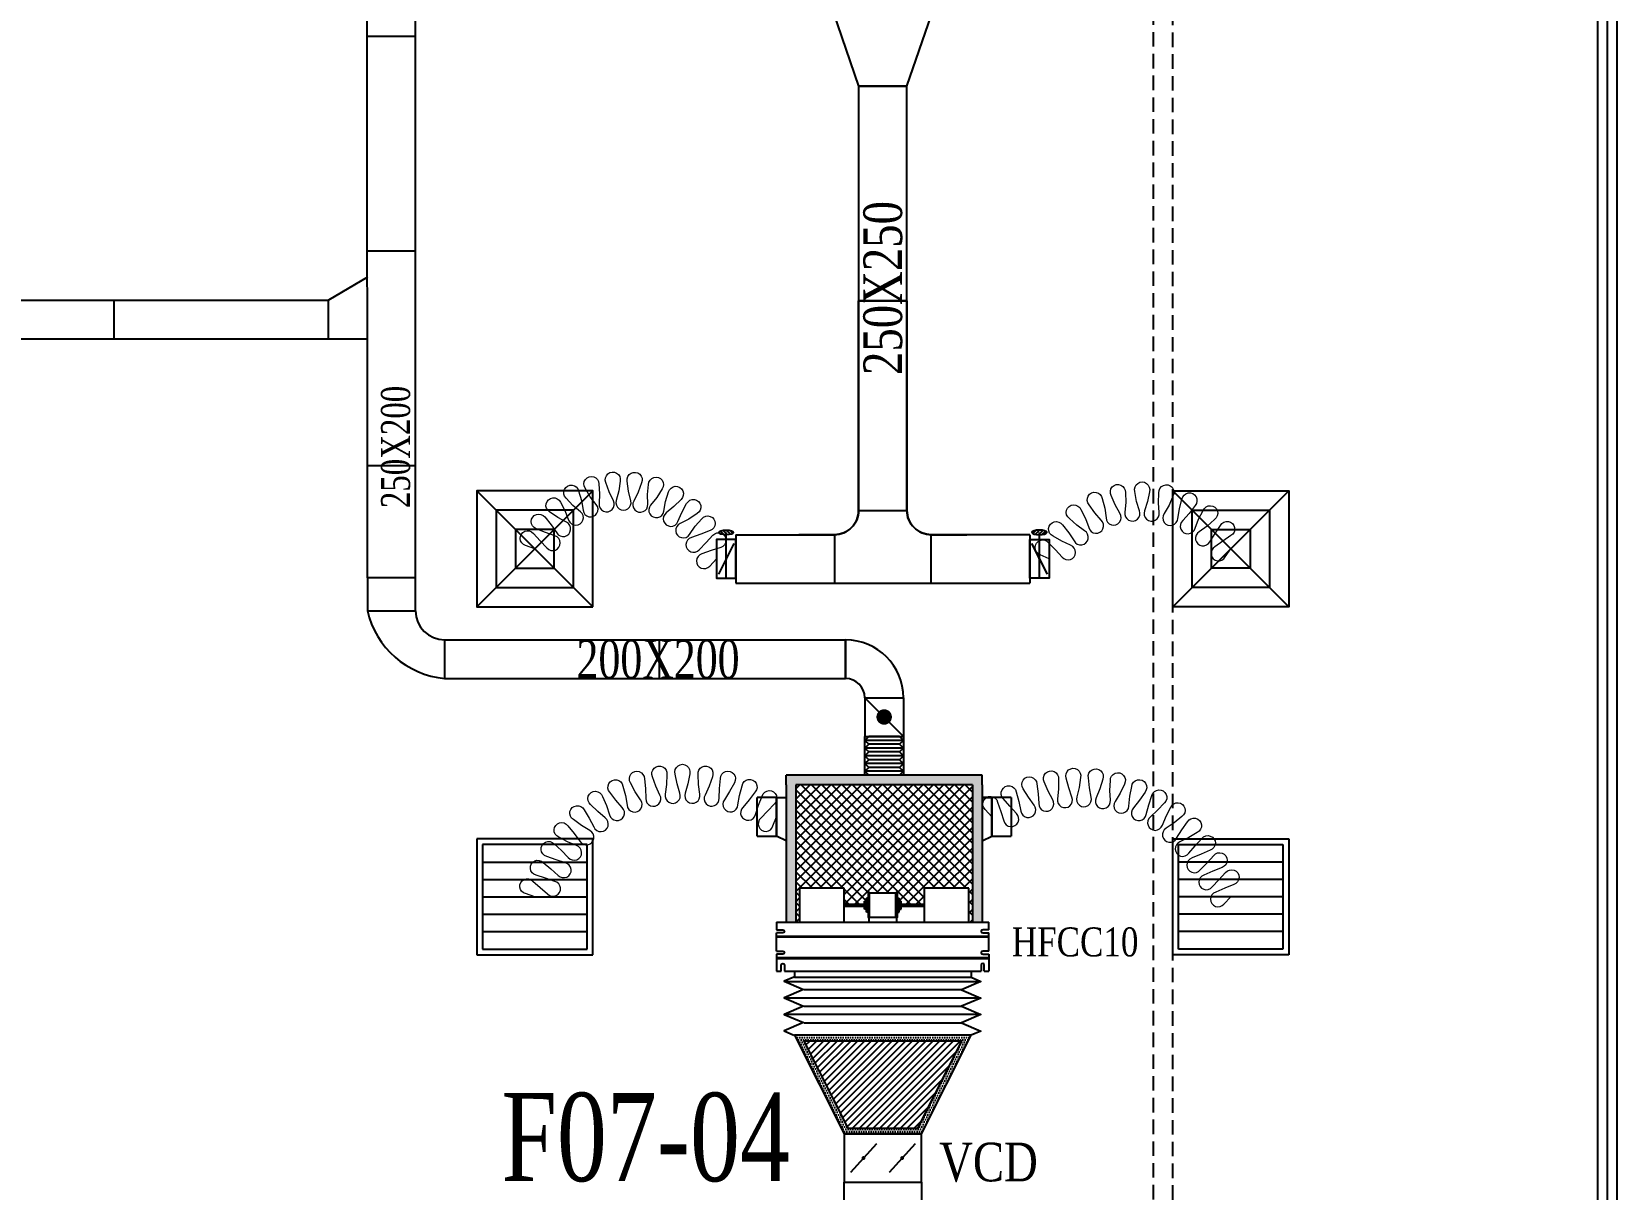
# Model space of a CAD drawing. Header units: metres. Extents: x 352651 to 1421851, y -87441 to -24441.
# Drawn here: x 916479 to 924682, y -72072 to -66085 of the extents above; entities that cross this region are included whole.
import ezdxf
from ezdxf.enums import TextEntityAlignment as Align

# ---------------------------------------------------------------- set-up
doc = ezdxf.new("R2010")
doc.units = ezdxf.units.M
doc.header["$LTSCALE"] = 300
doc.header["$MEASUREMENT"] = 0
doc.linetypes.add('DASHED2', pattern=[0.375, 0.25, -0.125])
for name, color, linetype in [('bat noi mem', 4, 'CONTINUOUS'), ('CUA', 8, 'CONTINUOUS'), ('CUAGIO', 2, 'CONTINUOUS'), ('KHUAT', 8, 'DASHED2'), ('KT', 1, 'CONTINUOUS'), ('thiet bi', 11, 'CONTINUOUS')]:
    doc.layers.add(name, color=color, linetype=linetype)
doc.layers.add('noi mem', color=5, linetype='BATTING', lineweight=0)
doc.styles.add('PHU', font='vntimeh.shx', dxfattribs={"width": 0.8})
doc.styles.add('ROMANS', font='romans.shx', dxfattribs={"width": 0.75, "bigfont": 'romancvn.shx'})
doc.linetypes.add('BATTING', pattern='A,0.0001,-0.1,[134,ltypeshp.shx,S=0.1,R=0,X=-0.1,Y=0],-0.2,[134,ltypeshp.shx,S=0.1,R=180,X=0.1,Y=0],-0.1', length=0.4001)

# ---------------------------------------------------------------- blocks, each defined once
blk = doc.blocks.new('SAG')
at = {"layer": 'CUAGIO'}
for p, q in [((-300, 300), (-300, -300)), ((300, 300), (-300, 300)), ((300, -300), (300, 300)), ((-300, -300), (300, -300))]:
    blk.add_line(p, q, dxfattribs=at)
at = {"layer": 'CUAGIO', "color": 8}
for p, q in [((-270, 270), (-270, -270)), ((270, 270), (-270, 270)), ((-180, -270), (-180, 270)), ((-90, -270), (-90, 270)), ((0, -270), (0, 270)), ((90, -270), (90, 270)), ((180, -270), (180, 270)), ((270, -270), (270, 270)), ((-270, -270), (270, -270))]:
    blk.add_line(p, q, dxfattribs=at)
blk = doc.blocks.new('SAD')
at = {"layer": 'CUAGIO', "color": 8}
for p, q in [((-300, -300), (300, 300)), ((300, -300), (-300, 300))]:
    blk.add_line(p, q, dxfattribs=at)
at = {"layer": 'CUAGIO'}
blk.add_lwpolyline([(300, -300), (300, 300), (-300, 300), (-300, -300)], close=True, dxfattribs=at)
at = {"layer": 'CUAGIO', "color": 8}
for points in [[(200, -200), (200, 200), (-200, 200), (-200, -200)], [(100, -100), (100, 100), (-100, 100), (-100, -100)]]:
    blk.add_lwpolyline(points, close=True, dxfattribs=at)
blk = doc.blocks.new('bac noi mem')
at = {"layer": 'bat noi mem'}
for p, q in [((493886.7, -64673), (493866.7, -64693)), ((494066.7, -64693), (493866.7, -64693)), ((493866.7, -64693), (493886.7, -64713)), ((493886.7, -64713), (493866.7, -64733)), ((494046.7, -64673), (493886.7, -64673)), ((494046.7, -64713), (493886.7, -64713)), ((494046.7, -64673), (494066.7, -64693)), ((494066.7, -64693), (494046.7, -64713)), ((494046.7, -64713), (494066.7, -64733)), ((494066.7, -64733), (493866.7, -64733)), ((493866.7, -64733), (493886.7, -64753)), ((493886.7, -64753), (493866.7, -64773)), ((494066.7, -64773), (493866.7, -64773)), ((493866.7, -64773), (493886.7, -64793)), ((493886.7, -64793), (493866.7, -64813)), ((494046.7, -64753), (493886.7, -64753)), ((494046.7, -64793), (493886.7, -64793)), ((494066.7, -64733), (494046.7, -64753)), ((494046.7, -64753), (494066.7, -64773)), ((494066.7, -64773), (494046.7, -64793)), ((494046.7, -64793), (494066.7, -64813)), ((494066.7, -64813), (493866.7, -64813)), ((493866.7, -64813), (493886.7, -64833)), ((493886.7, -64833), (493866.7, -64853)), ((494066.7, -64853), (493866.7, -64853)), ((493866.7, -64853), (493886.7, -64873)), ((494046.7, -64833), (493886.7, -64833)), ((494046.7, -64873), (493886.7, -64873)), ((494066.7, -64813), (494046.7, -64833)), ((494046.7, -64833), (494066.7, -64853)), ((494066.7, -64853), (494046.7, -64873))]:
    blk.add_line(p, q, dxfattribs=at)
blk = doc.blocks.new('1-van gio D200')
at = {"layer": 'CUAGIO'}
h = blk.add_hatch(dxfattribs=at)
h.set_pattern_fill('ANSI31', color=256, scale=100, style=0)
edge = h.paths.add_edge_path()
edge.add_ellipse((486127, -58494), major_axis=(-38.1, 0), ratio=0.310482, start_angle=0, end_angle=360, ccw=False)
for p, q in [((486167, -58437.3), (486087.1, -58277.5)), ((486127, -58257.4), (486127, -58494))]:
    blk.add_line(p, q, dxfattribs=at)
at = {"layer": 'CUAGIO', "const_width": 3}
for points in [[(486127, -58457.4), (486177, -58457.4), (486177, -58257.4), (486077, -58257.4), (486077, -58457.4), (486127, -58457.4)], [(486167, -58437.3), (486087.1, -58277.5)], [(486127, -58257.4), (486127, -58494)]]:
    blk.add_lwpolyline(points, dxfattribs=at)
at = {"layer": 'CUAGIO'}
blk.add_lwpolyline([(486177, -58457.4), (486077, -58457.4), (486077, -58257.4), (486177, -58257.4)], close=True, dxfattribs=at)
at = {"layer": 'CUAGIO', "const_width": 5.35}
blk.add_lwpolyline([(486130.7, -58357.4, -1), (486123.3, -58357.4, -1)], format="xyb", close=True, dxfattribs=at)
at = {"layer": 'CUAGIO', "extrusion": (0, 0, -1)}
blk.add_ellipse((486127, -58494), major_axis=(-38.1, 0), ratio=0.310482, start_param=-1.570796, end_param=4.712389, dxfattribs=at)

msp = doc.modelspace()

# ---------------------------------------------------------------- hatches: boundary and pattern name
at = {"layer": 'CUAGIO'}
h = msp.add_hatch(dxfattribs=at)
h.set_pattern_fill('DOTS', color=2, scale=200, style=0)
h.set_pattern_definition([(0, (347777.114, -127522.808), (6.25, -12.5), [0, -12.5])])
h.paths.add_polyline_path([(921346.1, -69980.3), (920432.5, -69980.3), (920432.5, -70690.3), (920382.5, -70690.3), (920382.5, -69980.3), (920382.5, -69930.3), (921396.1, -69930.3), (921396.1, -69980.3), (921396.1, -70690.3), (921346.1, -70690.3)])
at = {"layer": 'CUAGIO', "ltscale": 1.5}
h = msp.add_hatch(dxfattribs=at)
h.set_pattern_fill('ANSI37', color=9, scale=300, angle=360, style=0)
h.set_pattern_definition([(45, (264200, 0.0002), (-26.5165043, 26.5165043), []), (135, (264200, 0.0002), (-26.5165043, -26.5165043), [])])
h.paths.add_polyline_path([(920432.5, -69980.3), (920432.5, -70690.3), (920451.7, -70690.3), (920451.7, -70515.3), (920681.9, -70515.3), (920681.9, -70598.3), (920787.1, -70598.3), (920787.1, -70582.6), (920797.7, -70582.6), (920797.7, -70566.8), (920807.6, -70566.8), (920807.6, -70541.9, -1), (920814, -70539.8), (920950.2, -70539.8, -1), (920956.7, -70541.9), (920956.7, -70566.8), (920966.6, -70566.8), (920966.6, -70582.6), (920977.1, -70582.6), (920977.1, -70598.3), (921096.8, -70598.3), (921096.8, -70515.3), (921327, -70515.3), (921327, -70690.3), (921346.1, -70690.3), (921346.1, -69980.3)])
at = {"layer": 'CUAGIO'}
h = msp.add_hatch(dxfattribs=at)
h.set_pattern_fill('DOTS', color=256, scale=200, style=0)
h.set_pattern_definition([(0, (90752.957, -17936.642), (6.25, -12.5), [0, -12.5])])
h.paths.add_polyline_path([(921082.1, -71785.8), (920682.1, -71785.8), (920425.1, -71275.8), (921339.1, -71275.8)])
h.paths.add_polyline_path([(921063.7, -71755.8), (921290.4, -71305.8), (920473.9, -71305.8), (920700.6, -71755.8)], flags=16)
h = msp.add_hatch(dxfattribs=at)
h.set_pattern_fill('ANSI31', color=256, scale=200, style=0)
h.set_pattern_definition([(45, (85841.88, -88941.558), (-17.6776695, 17.6776695), [])])
h.paths.add_polyline_path([(921290.4, -71305.8), (920473.9, -71305.8), (920700.6, -71755.8), (921063.7, -71755.8)])

# ---------------------------------------------------------------- linework, layer by layer
at = {"layer": 'bat noi mem'}
for p, q in [((920375.1, -70997.2), (921389.1, -70997.2)), ((921389.1, -71083), (920375.1, -71083)), ((921289.1, -71040.1), (920475.1, -71040.1)), ((921389.1, -71168.7), (920375.1, -71168.7)), ((920475.1, -71125.8), (921289.1, -71125.8)), ((921339.1, -71275.8), (920425.1, -71275.8)), ((920475.1, -71211.5), (921289.1, -71211.5))]:
    msp.add_line(p, q, dxfattribs=at)
for points in [[(920422.3, -70974.6), (920372.3, -70996), (920472.3, -71038.9), (920372.3, -71081.8), (920472.3, -71124.6), (920372.3, -71167.5), (920472.3, -71210.3), (920372.3, -71253.2), (920422.3, -71274.6)], [(921339.1, -70975.8), (921389.1, -70997.2), (921289.1, -71040.1), (921389.1, -71083), (921289.1, -71125.8), (921389.1, -71168.7), (921289.1, -71211.5), (921389.1, -71254.4), (921339.1, -71275.8)]]:
    msp.add_lwpolyline(points, dxfattribs=at)
at = {"layer": 'CUA', "linetype": 'Continuous'}
for p, q in [((924582.1, -75859.6), (924582.1, -59059.6)), ((924632.1, -75859.6), (924632.1, -59759.6)), ((924682.1, -75859.6), (924682.1, -59759.6))]:
    msp.add_line(p, q, dxfattribs=at)
at = {"layer": 'CUAGIO'}
for p, q in [((918215.5, -68910.2), (918215.1, -58334.5)), ((918465.5, -68910.2), (918465.1, -58334.5)), ((918465.1, -66110.4), (918215.1, -66110.4)), ((918465.4, -67220.4), (918215.4, -67220.4)), ((913252, -67473.4), (918015.4, -67473.3)), ((913252, -67673.4), (918215.5, -67673.3)), ((918465.4, -68330.4), (918215.4, -68330.4)), ((920757.1, -68561.5), (921007.1, -68561.5)), ((920122.1, -68686.5), (920122.1, -68936.5)), ((920632.1, -68686.5), (920632.1, -68936.5)), ((921132.1, -68936.5), (921132.1, -68686.5)), ((921642.1, -68686.5), (921642.1, -68936.5)), ((918465.5, -68910.2), (918215.5, -68910.2)), ((918615.5, -69230.4), (920689.3, -69230.4)), ((918615.5, -69230.4), (918615.5, -69430.4)), ((918615.5, -69430.4), (920689.3, -69430.4)), ((920789.3, -69530.4), (920789.3, -69730.3)), ((920989.3, -69730.3), (920789.3, -69530.4)), ((920789.3, -69530.4), (920989.3, -69530.4)), ((920789.3, -69530.4), (920989.3, -69530.4)), ((920989.3, -69530.4), (920989.3, -69730.3)), ((921396.1, -69930.3), (920382.5, -69930.3)), ((920232.8, -70245.6), (920232.8, -70045.6)), ((920332.5, -70045.6), (920232.8, -70045.6)), ((920332.5, -70245.6), (920332.5, -70045.6)), ((920332.5, -70045.6), (920332.5, -70245.6)), ((920332.5, -70045.6), (920332.5, -70245.6)), ((920382.5, -69980.3), (920382.5, -70690.3)), ((920432.5, -69980.3), (920432.5, -70690.3)), ((921346.1, -69980.3), (921346.1, -70690.3)), ((921396.1, -69980.3), (921396.1, -70690.3)), ((921446.1, -70045.6), (921446.1, -70245.6)), ((921446.1, -70045.6), (921446.1, -70245.6)), ((921446.1, -70245.6), (921446.1, -70045.6)), ((921545.8, -70045.6), (921545.8, -70245.6)), ((921446.1, -70245.6), (921545.8, -70245.6)), ((920432.5, -70690.3), (920432.5, -70690.3)), ((921346.1, -70690.3), (921346.1, -70690.3)), ((920849.1, -71836.5), (920715.2, -71985.1)), ((921049.1, -71836.5), (920915.2, -71985.1))]:
    msp.add_line(p, q, dxfattribs=at)
at = {"layer": 'CUAGIO', "color": 2}
for p, q in [((918215.5, -67354.1), (918015.4, -67473.3)), ((916905.4, -67673.3), (916905.4, -67473.3)), ((918015.4, -67673.3), (918015.4, -67473.3)), ((919725.5, -69230.4), (919725.5, -69430.4)), ((920689.3, -69430.4), (920689.3, -69230.4)), ((920689.3, -69230.4), (920689.3, -69430.4)), ((920382.5, -69980.3), (920382.5, -69930.3)), ((921396.1, -69980.3), (921396.1, -69930.3)), ((921346.1, -69980.3), (920432.5, -69980.3))]:
    msp.add_line(p, q, dxfattribs=at)
at = {"layer": 'CUAGIO', "ltscale": 1.5}
msp.add_line((920122.1, -68936.5), (921642.1, -68936.5), dxfattribs=at)
at = {"layer": 'CUAGIO'}
for points in [[(921182.1, -65856.5), (920582.1, -65856.5), (920757.1, -66366.5), (921007.1, -66366.5)], [(920757.1, -66366.5), (920757.1, -67476.5), (921007.1, -67476.5), (921007.1, -66366.5)], [(918465.5, -68910.2), (918215.5, -68910.2), (918215.5, -69080.4), (918465.5, -69080.4)], [(920789.3, -69730.3), (920989.3, -69730.3), (920989.3, -69930.3), (920789.3, -69930.3)], [(921339.1, -71275.8), (920425.1, -71275.8), (920682.1, -71785.8), (921082.1, -71785.8)], [(921290.4, -71305.8), (920473.9, -71305.8), (920700.6, -71755.8), (921063.7, -71755.8)], [(920682.1, -72035.8), (921082.1, -72035.8), (921082.1, -71785.8), (920682.1, -71785.8)]]:
    msp.add_lwpolyline(points, close=True, dxfattribs=at)
for points in [[(920122.1, -68686.5), (920632.1, -68686.5, 0.414214), (920757.1, -68561.5), (920757.1, -67476.5), (921007.1, -67476.5), (921007.1, -68561.5, 0.414214), (921132.1, -68686.5), (921317.1, -68686.5)], [(921642.1, -68686.5), (921132.1, -68686.5, -0.414214), (921007.1, -68561.5), (921007.1, -67476.5), (920757.1, -67476.5), (920757.1, -68561.5, -0.414214), (920632.1, -68686.5), (920447.1, -68686.5)], [(919372, -73155.8), (920482.1, -73155.8, 0.414214), (920682.1, -72955.8), (920682.1, -72035.8), (921082.1, -72035.8), (921082.1, -72955.8, 0.414214), (921282.1, -73155.8), (922392.3, -73155.8)]]:
    msp.add_lwpolyline(points, format="xyb", dxfattribs=at)
for points, const_width in [([(920909.3, -69629.4, 1), (920869.3, -69629.4, 1)], 40), ([(920777.1, -71910.8, -1), (920787.1, -71910.8, -1)], 10), ([(920977.1, -71910.8, -1), (920987.1, -71910.8, -1)], 10)]:
    msp.add_lwpolyline(points, format="xyb", close=True, dxfattribs=dict(at, const_width=const_width))
for points in [[(920332.5, -70045.6), (920382.5, -70045.6)], [(921446.1, -70045.6), (921396.1, -70045.6)], [(921396.1, -70045.6), (921446.1, -70045.6)], [(921545.8, -70045.6), (921446.1, -70045.6)], [(920232.8, -70245.6), (920332.5, -70245.6)], [(920382.5, -70270.9), (920332.5, -70245.6)], [(921396.1, -70270.9), (921446.1, -70245.6)]]:
    msp.add_lwpolyline(points, dxfattribs=at)
for centre, radius, start, end in [((918657.7, -68978.6), 453.7, 192.96012, 264.67063), ((918615.5, -69080.4), 150, 180.00211, 270), ((920689.3, -69530.4), 300, 0, 90), ((920689.3, -69530.4), 100, 0, 90)]:
    msp.add_arc(centre, radius, start, end, dxfattribs=at)
at = {"layer": 'KHUAT'}
for p, q in [((922282.1, -75836.9), (922282.1, -58959.6)), ((922382.1, -75839.3), (922382.1, -58959.6))]:
    msp.add_line(p, q, dxfattribs=at)
at = {"layer": 'noi mem', "linetype": 'ByBlock', "ltscale": 1.5}
for points in [[(919082.1, -68759.6), (919033.5, -68742.5, -1.333333), (919074.6, -68679.8), (919109.7, -68717.5), (919144.7, -68755.2, 1.333333), (919185.8, -68692.5), (919137.2, -68675.4), (919089.1, -68655.4, -1.333333), (919133.4, -68595), (919167, -68634.9), (919195.1, -68677.3, 1.333333), (919245.6, -68621.8), (919200.8, -68597.8), (919157.9, -68568.1, -1.333333), (919214, -68518.3), (919238.4, -68564.4), (919257, -68611.7, 1.333333), (919318, -68568), (919279.2, -68535.1), (919243.5, -68497.2, -1.333333), (919308.7, -68460.2), (919323, -68510.3), (919331.3, -68560.5, 1.333333), (919400.1, -68530.6), (919369, -68490.3), (919342, -68445.7, -1.333333), (919413.6, -68423.2), (919417, -68475.2), (919414.6, -68526, 1.333333), (919488.2, -68511.2), (919466.2, -68465.2), (919449.2, -68416, -1.333333), (919523.8, -68408.9), (919516.3, -68460.5), (919503.4, -68509.7, 1.333333), (919578.4, -68510.6), (919566.5, -68461.1), (919560.2, -68409.3, -1.333333), (919634.6, -68418.1), (919616.5, -68466.9), (919593.5, -68512.3, 1.333333), (919666.7, -68528.9), (919665.5, -68478), (919670.1, -68426.1, -1.333333), (919741.1, -68450.2), (919713.1, -68494.2), (919681.1, -68533.8, 1.333333), (919749.2, -68565.2), (919758.7, -68515.3), (919774, -68465.4, -1.333333), (919838.4, -68503.9), (919801.8, -68541), (919762.3, -68573.1, 1.333333), (919822.3, -68618.1), (919842, -68571.2), (919867.5, -68525.7, -1.333333), (919922.4, -68576.8), (919878.8, -68605.4), (919833.5, -68628.5, 1.333333), (919882.7, -68685.1), (919911.8, -68643.3), (919946.2, -68604.1, -1.333333), (919989.2, -68665.6), (919940.7, -68684.5), (919891.9, -68701.1, 1.333333), (919932.4, -68764.2), (919967.8, -68726.8), (920003.2, -68689.4, -1.333333), (920043.7, -68752.5), (919995, -68769.1), (919946.2, -68785.7, 1.333333), (919986.7, -68848.9), (920022.1, -68811.5)], [(921742.1, -68811.5), (921696.1, -68789.9, -1.333333), (921739.7, -68728.9), (921775, -68765.4), (921810.2, -68802, 1.333333), (921853.9, -68741.1), (921808, -68719.5), (921763.2, -68693.8, -1.333333), (921811.6, -68636.4), (921844.4, -68676.2), (921871.7, -68718.2, 1.333333), (921926, -68666.5), (921885.4, -68637.2), (921847.3, -68602.4, -1.333333), (921906.9, -68557), (921930.4, -68602.9), (921947.8, -68649.9, 1.333333), (922012.1, -68611.2), (921978.8, -68573.8), (921949.2, -68531.5, -1.333333), (922017.3, -68500.1), (922030.2, -68550.1), (922037, -68599.7, 1.333333), (922108.1, -68575.9), (922083.8, -68532.2), (922064, -68484.5, -1.333333), (922137.4, -68468.7), (922139.1, -68520.2), (922135, -68570.1, 1.333333), (922209.6, -68562.4), (922195.3, -68514.4), (922186.4, -68463.6, -1.333333), (922261.4, -68464.1), (922251.9, -68514.8), (922237, -68562.6, 1.333333), (922311.5, -68571.3), (922308, -68521.3), (922310.4, -68469.8, -1.333333), (922383.5, -68486.5), (922363.1, -68534), (922338.2, -68577.4, 1.333333), (922409, -68602.1), (922416.5, -68552.6), (922430.1, -68502.8, -1.333333), (922497.8, -68535.1), (922467.6, -68576.9), (922433.8, -68613.9, 1.333333), (922497.6, -68653.4), (922515.6, -68606.7), (922539.7, -68561, -1.333333), (922598.7, -68607.3), (922560.2, -68641.6), (922519.3, -68671.2, 1.333333), (922573.7, -68722.8), (922601.2, -68680.5), (922629.5, -68638.3, -1.333333), (922683.2, -68690.7), (922641.7, -68720), (922600.1, -68749.4, 1.333333), (922653.8, -68801.8), (922682.1, -68759.6)], [(919082.1, -70559.6), (919033.8, -70543.3, -1.333333), (919071, -70478.2), (919109.5, -70511.6), (919148.1, -70544.9, 1.333333), (919185.3, -70479.8), (919136.9, -70463.6), (919088.6, -70447.4, -1.333333), (919125.8, -70382.2), (919164.3, -70415.6), (919202.9, -70448.9, 1.333333), (919240.1, -70383.8), (919191.7, -70367.6), (919143.3, -70350.5, -1.333333), (919181.4, -70285.9), (919219.8, -70320), (919255, -70356.1, 1.333333), (919297.5, -70294.3), (919251.1, -70274.4), (919205.5, -70250.5, -1.333333), (919252.4, -70192), (919285.6, -70231.3), (919315.1, -70272.3, 1.333333), (919366.2, -70217.4), (919323.3, -70190.9), (919281.8, -70160.5, -1.333333), (919336.8, -70109.6), (919363.9, -70153.4), (919386.9, -70198.3, 1.333333), (919445.6, -70151.6), (919407.1, -70119), (919370.5, -70082.8, -1.333333), (919432.5, -70040.6), (919452.8, -70087.9), (919469, -70135.7, 1.333333), (919533.9, -70098.3), (919500.7, -70060.3), (919469.9, -70019.1, -1.333333), (919537.4, -69986.6), (919550.4, -70036.4), (919559.3, -70086, 1.333333), (919629.2, -70058.6), (919601.9, -70016.2), (919577.5, -69970.8, -1.333333), (919649.2, -69948.7), (919654.7, -69999.8), (919656.1, -70050.3, 1.333333), (919729.2, -70033.5), (919708.5, -69987.5), (919691.1, -69939, -1.333333), (919765.3, -69927.7), (919763.1, -69979.2), (919757.1, -70029.3, 1.333333), (919831.9, -70023.5), (919818.2, -69974.9), (919808.2, -69924.4, -1.333333), (919883.2, -69924.3), (919873.5, -69974.8), (919860.1, -70023.4, 1.333333), (919934.9, -70028.8), (919928.6, -69978.8), (919926.2, -69927.4, -1.333333), (920000.4, -69938.3), (919983.2, -69986.8), (919962.8, -70033, 1.333333), (920035.9, -70049.4), (920037.2, -69998.9), (920042.4, -69947.7, -1.333333), (920114.2, -69969.5), (920090, -70015), (920062.9, -70057.6, 1.333333), (920132.9, -70084.7), (920141.5, -70035), (920154.3, -69985.1, -1.333333), (920222, -70017.3), (920191.4, -70058.7), (920158.3, -70096.8, 1.333333), (920223.5, -70133.9), (920239.4, -70086.1), (920258, -70038.6, -1.333333), (920321.3, -70078.9), (920286, -70115.8), (920250.7, -70152.6, 1.333333), (920313.9, -70193), (920332.5, -70145.6)], [(921446.1, -70145.6), (921411.6, -70107.9, -1.333333), (921476.3, -70069.9), (921492.4, -70118.4), (921508.5, -70166.9, 1.333333), (921573.2, -70129), (921538.8, -70091.3), (921505.8, -70051.6, -1.333333), (921572.2, -70016.6), (921586.3, -70066.3), (921596.3, -70115.9, 1.333333), (921665, -70086), (921635.5, -70044.8), (921608.6, -70000.7, -1.333333), (921679.4, -69975.9), (921686.1, -70027), (921688.8, -70077.6, 1.333333), (921761.2, -70057.9), (921737.9, -70012.9), (921717.8, -69965.4, -1.333333), (921791.4, -69951.1), (921790.6, -70002.7), (921785.9, -70053.1, 1.333333), (921860.4, -70044.2), (921843.9, -69996.3), (921830.9, -69946.4, -1.333333), (921905.8, -69942.9), (921897.5, -69993.8), (921885.5, -70043, 1.333333), (921960.5, -70045), (921951.2, -69995.3), (921945.6, -69944, -1.333333), (922020.2, -69951.4), (922004.6, -70000.6), (921985.5, -70047.5, 1.333333), (922059.4, -70060.4), (922057.4, -70009.8), (922059.4, -69958.3, -1.333333), (922132.1, -69976.5), (922109.5, -70022.9), (922083.9, -70066.6, 1.333333), (922155.1, -70090.1), (922160.5, -70039.7), (922169.9, -69989, -1.333333), (922239.2, -70017.6), (922210.1, -70060.2), (922178.4, -70099.7, 1.333333), (922245.4, -70133.3), (922258.1, -70084.3), (922274.8, -70035.5, -1.333333), (922339.2, -70073.9), (922304.2, -70111.8), (922267, -70146.2, 1.333333), (922328.5, -70189.2), (922348.1, -70142.6), (922371.8, -70096.7, -1.333333), (922429.9, -70144.1), (922389.7, -70176.5), (922348, -70205.2, 1.333333), (922402.5, -70256.7), (922428.8, -70213.3), (922458.8, -70171.4, -1.333333), (922509.4, -70226.7), (922465, -70252.9), (922419.5, -70275.2, 1.333333), (922466, -70334.1), (922498.2, -70295.1), (922533.2, -70257.6, -1.333333), (922576.2, -70319), (922529, -70339.1), (922481.9, -70358.8, 1.333333), (922524.7, -70420.4), (922559.7, -70383.2), (922594.6, -70345.9, -1.333333), (922637.4, -70407.5), (922590.3, -70427.3), (922543.1, -70447, 1.333333), (922585.9, -70508.6), (922620.9, -70471.4), (922655.9, -70434.1, -1.333333), (922698.7, -70495.7), (922651.5, -70515.5), (922604.4, -70535.2, 1.333333), (922647.1, -70596.8), (922682.1, -70559.6)]]:
    msp.add_lwpolyline(points, format="xyb", dxfattribs=at)
at = {"layer": 'thiet bi'}
for p, q in [((920814, -70665.9), (920814, -70539.8)), ((920950.2, -70665.9), (920950.2, -70539.8)), ((920681.9, -70598.3), (920787.1, -70598.3)), ((920681.9, -70607.4), (920787.1, -70607.4)), ((920797.7, -70582.6), (920787.1, -70582.6)), ((920787.1, -70623), (920787.1, -70582.6)), ((920797.7, -70623), (920787.1, -70623)), ((920807.6, -70566.8), (920797.7, -70566.8)), ((920797.7, -70638.8), (920797.7, -70566.8)), ((920956.7, -70566.8), (920966.6, -70566.8)), ((920966.6, -70638.8), (920966.6, -70566.8)), ((920966.6, -70582.6), (920977.1, -70582.6)), ((920966.6, -70623), (920977.1, -70623)), ((920977.1, -70623), (920977.1, -70582.6)), ((920977.1, -70598.3), (921096.8, -70598.3)), ((920977.1, -70607.4), (921096.8, -70607.4)), ((921096.8, -70607.4), (921096.8, -70598.3)), ((920333.1, -70690.3), (921431.1, -70690.3)), ((920333.1, -70690.3), (920333.1, -70729.8)), ((920807.6, -70638.8), (920797.7, -70638.8)), ((920810.8, -70668.2), (920810.8, -70690.3)), ((920953.5, -70668.2), (920953.5, -70690.3)), ((920956.7, -70638.8), (920966.6, -70638.8)), ((921431.1, -70729.8), (921431.1, -70690.3)), ((920333.1, -70762.3), (921431.1, -70762.3)), ((920333.1, -70767.3), (921431.1, -70767.3)), ((920333.1, -70856.8), (920333.1, -70944.3)), ((920333.1, -70873.3), (921431.1, -70873.3)), ((921431.1, -70856.8), (921431.1, -70944.3)), ((920333.1, -70878.3), (921431.1, -70878.3)), ((920333.1, -70944.3), (920357.1, -70944.3)), ((920373.1, -70944.3), (921391.1, -70944.3)), ((920425.1, -70944.3), (920425.1, -70975.8)), ((921339.1, -70944.3), (921339.1, -70975.8)), ((921407.1, -70944.3), (921431.1, -70944.3)), ((920425.1, -70975.8), (921339.1, -70975.8))]:
    msp.add_line(p, q, dxfattribs=at)
for points in [[(920681.9, -70515.3), (920451.7, -70515.3), (920451.7, -70690.3), (920681.9, -70690.3)], [(920807.6, -70539.8), (920956.7, -70539.8), (920956.7, -70665.9), (920807.6, -70665.9)], [(921327, -70515.3), (921096.8, -70515.3), (921096.8, -70690.3), (921327, -70690.3)]]:
    msp.add_lwpolyline(points, close=True, dxfattribs=at)
for points in [[(920333.1, -70729.8), (920365.1, -70729.8, -1), (920365.1, -70745.8), (920333.1, -70745.8)], [(921431.1, -70729.8), (921399.1, -70729.8, 1), (921399.1, -70745.8), (921431.1, -70745.8)], [(920333.1, -70840.8), (920365.1, -70840.8, -1), (920365.1, -70856.8), (920333.1, -70856.8)], [(921431.1, -70840.8), (921399.1, -70840.8, 1), (921399.1, -70856.8), (921431.1, -70856.8)], [(920357.1, -70944.3), (920357.1, -70912.3, -1), (920373.1, -70912.3), (920373.1, -70944.3)], [(921407.1, -70944.3), (921407.1, -70912.3, 1), (921391.1, -70912.3), (921391.1, -70944.3)]]:
    msp.add_lwpolyline(points, format="xyb", dxfattribs=at)
for points in [[(920333.1, -70840.8), (920333.1, -70745.8)], [(921431.1, -70840.8), (921431.1, -70745.8)]]:
    msp.add_lwpolyline(points, dxfattribs=at)
for centre, start, end in [((920810.8, -70540.8), 18.04953, 161.95047), ((920953.5, -70540.8), 18.04953, 161.95047), ((920810.8, -70664.8), 198.04953, 341.95047), ((920953.5, -70664.8), 198.04953, 341.95047)]:
    msp.add_arc(centre, 3.41, start, end, dxfattribs=at)

# ---------------------------------------------------------------- block references
at = {"layer": 'CUAGIO'}
for name, p in [('SAD', (919082.1, -68759.6)), ('bac noi mem', (426922.7, -5057.3))]:
    msp.add_blockref(name, p, dxfattribs=at)
at = {"layer": 'CUAGIO', "xscale": -1}
msp.add_blockref('SAD', (922682.1, -68759.6), dxfattribs=at)
for name, p, rotation in [('1-van gio D200', (433945.1, -127168.8), 180), ('SAG', (922682.1, -70559.6), 90)]:
    msp.add_blockref(name, p, dxfattribs=dict(at, rotation=rotation))
at = {"layer": 'CUAGIO'}
for name, p, rotation in [('1-van gio D200', (1407819.2, -127168.8), 180), ('SAG', (919082.1, -70559.6), 270)]:
    msp.add_blockref(name, p, dxfattribs=dict(at, rotation=rotation))

# ---------------------------------------------------------------- texts
at = {"layer": 'CUAGIO', "color": 2, "style": 'PHU', "width": 0.75}
msp.add_text('250x200', height=150, rotation=90, dxfattribs=at).set_placement((918436.4, -68232.7), align=Align.CENTER)
msp.add_text('200x200', height=200, dxfattribs=at).set_placement((919719.6, -69430.4), align=Align.CENTER)
at = {"layer": 'CUAGIO', "color": 2, "insert": (920781.8, -66960.8), "char_height": 200, "width": 788.836, "attachment_point": 3, "rotation": 90, "style": 'PHU'}
msp.add_mtext('250x250', dxfattribs=at)
at = {"layer": 'CUAGIO', "color": 2, "attachment_point": 7, "style": 'PHU'}
for s, insert, char_height, width in [('hfcc10', (921550, -70870), 150, 679.92), ('VCD', (921174.1, -72035.8), 200, 439.881)]:
    msp.add_mtext(s, dxfattribs=dict(at, insert=insert, char_height=char_height, width=width))
at = {"layer": 'KT', "ltscale": 1.5, "insert": (918909.1, -71573.9), "char_height": 456.096, "width": 2517.297, "attachment_point": 1, "style": 'ROMANS'}
msp.add_mtext('{\\fTimes New Roman|b0|i0|c0|p18;F07-04}', dxfattribs=at)

doc.saveas('drawing.dxf')
